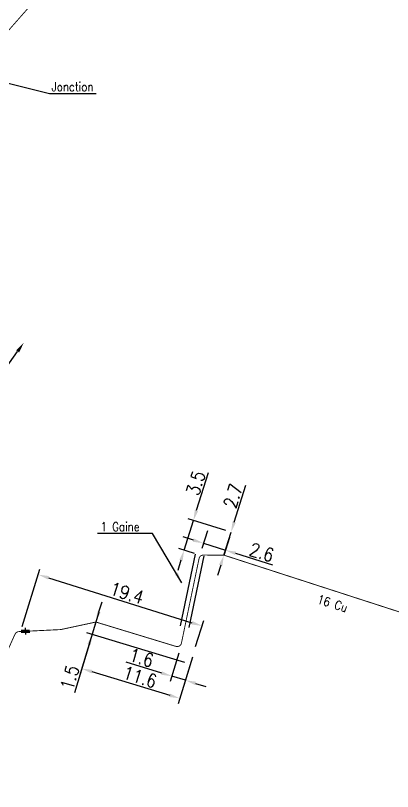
# Model space of a CAD drawing. Header units: millimetres. Extents: x 200000 to 200484, y 53266 to 53990.
# Drawn here: x 200153.1 to 200195.7, y 53517.8 to 53605.3 of the extents above; entities that cross this region are included whole.
import ezdxf
from ezdxf.enums import TextEntityAlignment as Align

# ---------------------------------------------------------------- set-up
doc = ezdxf.new("R2010")
doc.units = ezdxf.units.MM
doc.header["$PDMODE"] = 34
doc.layers.get('0').update_dxf_attribs({"linetype": 'CONTINUOUS'})
doc.layers.get('DEFPOINTS').update_dxf_attribs({"linetype": 'CONTINUOUS'})
for name, color, linetype in [('M_130', 3, 'M_ST_15'), ('M_300', 7, 'CONTINUOUS'), ('M_400', 7, 'CONTINUOUS')]:
    doc.layers.add(name, color=color, linetype=linetype)
doc.styles.get("Standard").update_dxf_attribs({"font": 'romans.shx', "width": 0.85})
doc.linetypes.add('M_ST_15', pattern='A,5,-0.3,["XX",Standard,S=1,R=0,X=0,Y=-0.5],-2.5', length=7.8)
doc.dimstyles.get("Standard").update_dxf_attribs({"dimtxt": 1.5, "dimasz": 1.2, "dimexe": 0.625, "dimexo": 0.625, "dimgap": 0.25, "dimtad": 1, "dimdec": 1, "dimzin": 0, "dimdsep": 46, "dimtxsty": 'Standard', "dimcen": -0.5, "dimadec": 0, "dimazin": 0, "dimtfac": 1, "dimtdec": 1, "dimtmove": 0, "dimatfit": 3, "dimfxl": 0, "dimtolj": 1, "dimtzin": 0, "dimarcsym": 0})

# ---------------------------------------------------------------- blocks, each defined once
blk = doc.blocks.new('*D8')
at = {"layer": 'DEFPOINTS', "color": 0, "linetype": 'Continuous', "transparency": 16777216}
for p in [(200154.055, 53568.433), (200154.055, 53568.433), (200132.52, 53538.468)]:
    blk.add_point(p, dxfattribs=at)
at = {"layer": 'M_130', "color": 0, "linetype": 'Continuous', "lineweight": -2, "transparency": 16777216}
blk.add_line((200133.22, 53539.443), (200153.355, 53567.458), dxfattribs=at)
at = {"layer": 'M_130', "color": 0, "linetype": 'Continuous', "transparency": 16777216}
for points in [[(200153.192, 53567.575), (200153.517, 53567.341), (200154.055, 53568.433)], [(200133.058, 53539.56), (200133.383, 53539.326), (200132.52, 53538.468)]]:
    blk.add_solid(points, dxfattribs=at)
at = {"layer": 'M_130', "color": 0, "linetype": 'Continuous', "transparency": 16777216, "insert": (200147.719, 53561.33), "char_height": 1.5, "attachment_point": 5, "rotation": 54.29521}
blk.add_mtext('\\A1;36.9', dxfattribs=at)
blk = doc.blocks.new('M_300_04')
at = {"color": 0, "linetype": 'Continuous'}
blk.add_line((0, 0.375), (0, -0.375), dxfattribs=at)
blk.add_solid([(-0.5, 0.188), (-0.5, -0.188), (0.5, 0.188), (0.5, -0.188)], dxfattribs=at)
at = {"color": 0, "linetype": 'Continuous', "width": 0.75, "flags": 3}
for tag, p in [('DEF_LEG', (0, -5)), ('DEF_COUP', (0.023, -7.005)), ('DEF_TYPE', (0, -9))]:
    blk.add_attdef(tag, text='', height=1.2, dxfattribs=at).set_placement(p, align=Align.MIDDLE)
blk = doc.blocks.new('*D58')
at = {"layer": 'DEFPOINTS', "color": 0, "linetype": 'Continuous', "transparency": 16777216}
for p in [(200153.67, 53535.842), (200174.198, 53536.487), (200173.282, 53533.557)]:
    blk.add_point(p, dxfattribs=at)
at = {"layer": 'M_130', "color": 0, "linetype": 'Continuous', "lineweight": -2, "transparency": 16777216}
for p, q in [((200153.856, 53536.438), (200155.869, 53542.874)), ((200156.828, 53541.92), (200173.053, 53536.845)), ((200173.468, 53534.153), (200174.385, 53537.084))]:
    blk.add_line(p, q, dxfattribs=at)
at = {"layer": 'M_130', "color": 0, "linetype": 'Continuous', "transparency": 16777216}
for points in [[(200156.888, 53542.111), (200156.768, 53541.729), (200155.683, 53542.278)], [(200173.113, 53537.036), (200172.993, 53536.655), (200174.198, 53536.487)]]:
    blk.add_solid(points, dxfattribs=at)
at = {"layer": 'M_130', "color": 0, "linetype": 'Continuous', "transparency": 16777216, "insert": (200165.706, 53540.191), "char_height": 1.5, "attachment_point": 5, "rotation": 342.63329}
blk.add_mtext('\\A1;19.4', dxfattribs=at)
blk = doc.blocks.new('*D89')
at = {"layer": 'DEFPOINTS', "color": 0, "linetype": 'Continuous', "transparency": 16777216}
for p in [(200162.72, 53538.656), (200173.282, 53533.557), (200171.688, 53528.311)]:
    blk.add_point(p, dxfattribs=at)
at = {"layer": 'M_130', "color": 0, "linetype": 'Continuous', "lineweight": -2, "transparency": 16777216}
for p, q in [((200162.538, 53538.058), (200160.418, 53531.083)), ((200173.1, 53532.959), (200171.506, 53527.713)), ((200161.748, 53531.332), (200170.539, 53528.66))]:
    blk.add_line(p, q, dxfattribs=at)
at = {"layer": 'M_130', "color": 0, "linetype": 'Continuous', "transparency": 16777216}
for points in [[(200161.806, 53531.524), (200161.69, 53531.141), (200160.6, 53531.681)], [(200170.598, 53528.852), (200170.481, 53528.469), (200171.688, 53528.311)]]:
    blk.add_solid(points, dxfattribs=at)
at = {"layer": 'M_130', "color": 0, "linetype": 'Continuous', "transparency": 16777216, "insert": (200167.174, 53530.728), "char_height": 1.5, "attachment_point": 5, "rotation": 343.09426}
blk.add_mtext('\\A1;11.6', dxfattribs=at)
blk = doc.blocks.new('*D90')
at = {"layer": 'DEFPOINTS', "color": 0, "linetype": 'Continuous', "transparency": 16777216}
for p in [(200162.194, 53536.927), (200162.194, 53536.927), (200172.86, 53532.169)]:
    blk.add_point(p, dxfattribs=at)
at = {"layer": 'M_130', "color": 0, "linetype": 'Continuous', "lineweight": -2, "transparency": 16777216}
for p, q in [((200162.543, 53538.075), (200162.892, 53539.223)), ((200162.194, 53536.927), (200161.772, 53535.539)), ((200172.262, 53532.351), (200161.174, 53535.721)), ((200161.424, 53534.391), (200159.771, 53528.953))]:
    blk.add_line(p, q, dxfattribs=at)
at = {"layer": 'M_130', "color": 0, "linetype": 'Continuous', "transparency": 16777216}
for points in [[(200162.352, 53538.133), (200162.734, 53538.017), (200162.194, 53536.927)], [(200161.232, 53534.449), (200161.615, 53534.333), (200161.772, 53535.539)]]:
    blk.add_solid(points, dxfattribs=at)
at = {"layer": 'M_130', "color": 0, "linetype": 'Continuous', "transparency": 16777216, "insert": (200159.249, 53530.674), "char_height": 1.5, "attachment_point": 5, "rotation": 73.09426}
blk.add_mtext('\\A1;1.5', dxfattribs=at)
blk = doc.blocks.new('*D91')
at = {"layer": 'DEFPOINTS', "color": 0, "linetype": 'Continuous', "transparency": 16777216}
for p in [(200171.751, 53534.022), (200173.282, 53533.557), (200172.309, 53530.355)]:
    blk.add_point(p, dxfattribs=at)
at = {"layer": 'M_130', "color": 0, "linetype": 'Continuous', "lineweight": -2, "transparency": 16777216}
for p, q in [((200171.569, 53533.424), (200170.596, 53530.222)), ((200169.63, 53531.169), (200165.622, 53532.388)), ((200173.1, 53532.959), (200172.127, 53529.757)), ((200172.309, 53530.355), (200170.778, 53530.82)), ((200173.457, 53530.006), (200174.605, 53529.657))]:
    blk.add_line(p, q, dxfattribs=at)
at = {"layer": 'M_130', "color": 0, "linetype": 'Continuous', "transparency": 16777216}
for points in [[(200169.688, 53531.361), (200169.572, 53530.978), (200170.778, 53530.82)], [(200173.515, 53530.198), (200173.399, 53529.815), (200172.309, 53530.355)]]:
    blk.add_solid(points, dxfattribs=at)
at = {"layer": 'M_130', "color": 0, "linetype": 'Continuous', "transparency": 16777216, "insert": (200167.342, 53532.91), "char_height": 1.5, "attachment_point": 5, "rotation": 343.09426}
blk.add_mtext('\\A1;1.6', dxfattribs=at)
blk = doc.blocks.new('*D92')
at = {"layer": 'DEFPOINTS', "color": 0, "linetype": 'Continuous', "transparency": 16777216}
for p in [(200173.21, 53548.382), (200177.463, 53547.049), (200173.935, 53544.487)]:
    blk.add_point(p, dxfattribs=at)
at = {"layer": 'M_130', "color": 0, "linetype": 'Continuous', "lineweight": -2, "transparency": 16777216}
for p, q in [((200173.569, 53549.527), (200174.912, 53553.813)), ((200172.163, 53545.042), (200173.21, 53548.382)), ((200176.867, 53547.236), (200172.613, 53548.569)), ((200173.339, 53544.673), (200171.567, 53545.229)), ((200171.805, 53543.897), (200171.446, 53542.752))]:
    blk.add_line(p, q, dxfattribs=at)
at = {"layer": 'M_130', "color": 0, "linetype": 'Continuous', "transparency": 16777216}
for points in [[(200173.378, 53549.587), (200173.759, 53549.467), (200173.21, 53548.382)], [(200171.614, 53543.957), (200171.995, 53543.837), (200172.163, 53545.042)]]:
    blk.add_solid(points, dxfattribs=at)
at = {"layer": 'M_130', "color": 0, "linetype": 'Continuous', "transparency": 16777216, "insert": (200173.483, 53552.599), "char_height": 1.5, "attachment_point": 5, "rotation": 72.60273}
blk.add_mtext('\\A1;3.5', dxfattribs=at)
blk = doc.blocks.new('*D93')
at = {"layer": 'DEFPOINTS', "color": 0, "linetype": 'Continuous', "transparency": 16777216}
for p in [(200174.982, 53547.826), (200177.463, 53547.049), (200176.832, 53545.037)]:
    blk.add_point(p, dxfattribs=at)
at = {"layer": 'M_130', "color": 0, "linetype": 'Continuous', "lineweight": -2, "transparency": 16777216}
for p, q in [((200174.795, 53547.23), (200174.164, 53545.218)), ((200173.206, 53546.173), (200172.061, 53546.532)), ((200177.276, 53546.453), (200176.646, 53544.44)), ((200174.351, 53545.814), (200176.832, 53545.037)), ((200177.978, 53544.678), (200182.149, 53543.371))]:
    blk.add_line(p, q, dxfattribs=at)
at = {"layer": 'M_130', "color": 0, "linetype": 'Continuous', "transparency": 16777216}
for points in [[(200173.266, 53546.364), (200173.146, 53545.982), (200174.351, 53545.814)], [(200178.037, 53544.869), (200177.918, 53544.487), (200176.832, 53545.037)]]:
    blk.add_solid(points, dxfattribs=at)
at = {"layer": 'M_130', "color": 0, "linetype": 'Continuous', "transparency": 16777216, "insert": (200180.935, 53544.799), "char_height": 1.5, "attachment_point": 5, "rotation": 342.60273}
blk.add_mtext('\\A1;2.6', dxfattribs=at)
blk = doc.blocks.new('*D94')
at = {"layer": 'DEFPOINTS', "color": 0, "linetype": 'Continuous', "transparency": 16777216}
for p in [(200177.463, 53547.049), (200177.463, 53547.049), (200176.656, 53544.473)]:
    blk.add_point(p, dxfattribs=at)
at = {"layer": 'M_130', "color": 0, "linetype": 'Continuous', "lineweight": -2, "transparency": 16777216}
for p, q in [((200177.822, 53548.194), (200179.129, 53552.366)), ((200176.656, 53544.473), (200177.463, 53547.049)), ((200176.297, 53543.328), (200175.938, 53542.182))]:
    blk.add_line(p, q, dxfattribs=at)
at = {"layer": 'M_130', "color": 0, "linetype": 'Continuous', "transparency": 16777216}
for points in [[(200177.631, 53548.254), (200178.013, 53548.134), (200177.463, 53547.049)], [(200176.106, 53543.387), (200176.488, 53543.268), (200176.656, 53544.473)]]:
    blk.add_solid(points, dxfattribs=at)
at = {"layer": 'M_130', "color": 0, "linetype": 'Continuous', "transparency": 16777216, "insert": (200177.7, 53551.151), "char_height": 1.5, "attachment_point": 5, "rotation": 72.60273}
blk.add_mtext('\\A1;2.7', dxfattribs=at)

msp = doc.modelspace()

# ---------------------------------------------------------------- linework, layer by layer
at = {"layer": 'M_130'}
for points in [[(200133.649, 53519.756, 0.1, 0.1, 0), (200134.815, 53518.734, 0.1, 0.1, 0.414214), (200136.932, 53518.873, 0.1, 0.1, 0), (200141.969, 53524.617, 0.1, 0.1, 0.385275), (200141.937, 53526.629, 0.1, 0.1, 0), (200138.093, 53530.747, 0.1, 0.1, 0), (200132.964, 53538.698, 0.1, 0.1, 0), (200122.812, 53558.301, 0.1, 0.1, -0.260435), (200122.828, 53558.789, 0.1, 0.1, 0), (200123.704, 53560.246, 0.1, 0.1, 0), (200124.635, 53562.268, 0.1, 0.1, 0), (200125.593, 53564.199, 0.1, 0.1, 0), (200128.946, 53570.431, 0.1, 0.1, 0), (200133.634, 53578.138, 0.1, 0.1, 0), (200141.567, 53590.087, 0.1, 0.1, 0), (200143.953, 53593.686, 0.1, 0.1, 0), (200148.017, 53598.774, 0.1, 0.1, 0), (200184.904, 53640.651, 0.1, 0.1, -0.37742), (200185.56, 53640.735, 0.1, 0.1, 0), (200206.066, 53626.86, 0.1, 0.1, 0.40579)], [(200133.32, 53519.381, 0.1, 0.1, 0), (200134.485, 53518.358, 0.1, 0.1, 0.414214), (200137.308, 53518.543, 0.1, 0.1, 0), (200142.344, 53524.287, 0.1, 0.1, 0.13874), (200142.81, 53525.255, 0.1, 0.1, 0), (200142.97, 53526.29, 0.1, 0.1, -0.215676), (200143.196, 53526.635, 0.1, 0.1, 0), (200149.828, 53530.861, 0.1, 0.1, 0.151596), (200151.811, 53532.798, 0.1, 0.1, 0), (200153.053, 53535.551, 0.1, 0.1, -0.301798), (200153.522, 53535.846, 0.1, 0.1, 0), (200158.191, 53536.075, 0.1, 0.1, 0.040529), (200158.271, 53536.086, 0.1, 0.1, 0), (200162.068, 53536.899, 0.1, 0.1, -0.127239), (200162.318, 53536.889, 0.1, 0.1, 0), (200171.228, 53534.181, 0.1, 0.1, 0.440607), (200171.863, 53534.557, 0.1, 0.1, 0), (200173.852, 53544.087, 0.1, 0.1, -0.356592), (200174.344, 53544.484, 0.1, 0.1, 0), (200176.578, 53544.473, 0.1, 0.1, -0.077003), (200176.729, 53544.449, 0.1, 0.1, 0), (200204.226, 53535.564, 0.1, 0.1, 0)]]:
    msp.add_lwpolyline(points, format="xyseb", dxfattribs=at)
at = {"layer": 'M_400'}
for p, q in [((200171.758, 53536.503), (200173.446, 53544.589)), ((200172.737, 53536.298), (200174.425, 53544.384))]:
    msp.add_line(p, q, dxfattribs=at)

# ---------------------------------------------------------------- block references
at = {"layer": 'M_300', "rotation": 1.635505792543167}
msp.add_blockref('M_300_04', (200154.232, 53535.88), dxfattribs=at)

# ---------------------------------------------------------------- texts
at = {"layer": 'M_130', "width": 0.85}
msp.add_text('16 Cu', height=1, rotation=342.09237, dxfattribs=at).set_placement((200187.109, 53539.082))
at = {"layer": 'M_300', "insert": (200157.191, 53597.311), "char_height": 1, "attachment_point": 4}
msp.add_mtext('Jonction', dxfattribs=at)
at = {"layer": 'M_400', "insert": (200167.131, 53547.681), "char_height": 1, "attachment_point": 6}
msp.add_mtext('1 Gaine', dxfattribs=at)

# ---------------------------------------------------------------- dimensions: what is measured, and where the dimension line sits
at = {"layer": 'M_130', "linetype": 'Continuous'}
for base, p1, p2, angle, override, picture, middle, dimtype in [((200154.055, 53568.433), (200132.52, 53538.468), (200154.055, 53568.433), 54.29521, {"dimzin": 13, "dimtofl": 0}, '*D8', (200148.531, 53560.746), 161), ((200173.21, 53548.382), (200173.935, 53544.487), (200177.463, 53547.049), 252.60273, {"dimatfit": 0}, '*D92', (200174.437, 53552.3), 160), ((200177.463, 53547.049), (200176.656, 53544.473), (200177.463, 53547.049), 252.60273, {"dimscale": 1, "dimlfac": 1, "dimlunit": 2, "dimatfit": 0}, '*D94', (200178.655, 53550.852), 160), ((200176.832, 53545.037), (200174.982, 53547.826), (200177.463, 53547.049), 162.60273, {"dimatfit": 0}, '*D93', (200180.636, 53543.845), 160), ((200162.1941, 53536.9266), (200172.8601, 53532.1694), (200162.1941, 53536.9266), 253.09426, {"dimatfit": 0}, '*D90', (200160.2053, 53530.3829), 160), ((200171.688, 53528.311), (200162.72, 53538.656), (200173.282, 53533.557), 163.09426, {"dimatfit": 0}, '*D89', (200166.883, 53529.772), 160), ((200172.309, 53530.355), (200171.751, 53534.022), (200173.282, 53533.557), 163.09426, {"dimatfit": 0}, '*D91', (200167.052, 53531.953), 160)]:
    dim = msp.add_linear_dim(base=base, p1=p1, p2=p2, angle=angle, dimstyle='Standard', override=override, dxfattribs=at)
    dim.commit()
    dim.dimension.update_dxf_attribs({"geometry": picture, "text_midpoint": middle, "dimtype": dimtype})
dim = msp.add_linear_dim(base=(200174.198, 53536.487), p1=(200153.67, 53535.842), p2=(200173.282, 53533.557), angle=162.63329, dimstyle='Standard', dxfattribs=at)
dim.commit()
dim.dimension.update_dxf_attribs({"geometry": '*D58', "text_midpoint": (200165.407, 53539.237), "dimtype": 160})

# ---------------------------------------------------------------- leaders
at = {"layer": 'M_300', "annotation_type": 0, "has_hookline": 1, "hookline_direction": 0, "text_width": 5.019}
msp.add_leader([(200150.597, 53598.126), (200156.941, 53596.561)], dimstyle='Standard', dxfattribs=at)
at = {"layer": 'M_400', "annotation_type": 0, "has_hookline": 1, "hookline_direction": 1, "text_width": 4.736}
msp.add_leader([(200171.896, 53541.36), (200168.581, 53546.931), (200167.381, 53546.931)], dimstyle='Standard', dxfattribs=at)

doc.saveas('drawing.dxf')
